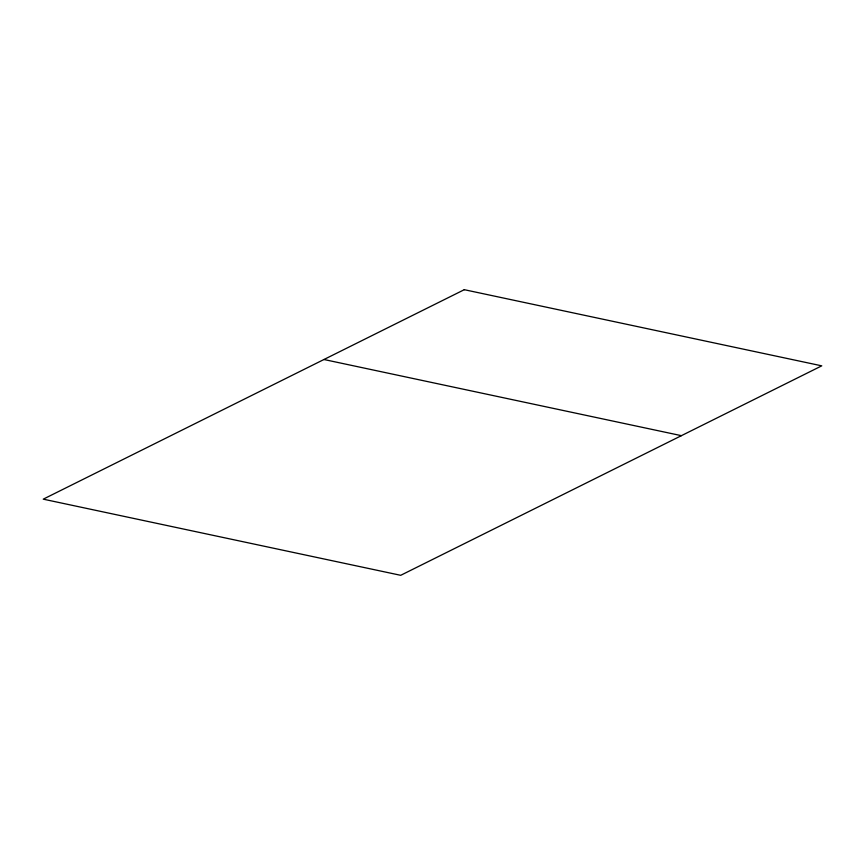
<?xml version="1.0" encoding="UTF-8"?>
<svg xmlns="http://www.w3.org/2000/svg" width="865" height="865" viewBox="0 0 865 865"><rect width="100%" height="100%" fill="white"/><g stroke="black" fill="none" stroke-linecap="round" stroke-linejoin="round"><path stroke-width="1.3" d="M323.943 359.505L681.404 435.668M464.289 289.689L43.25 499.159L400.711 575.312L821.75 365.841L464.289 289.689"/></g></svg>
